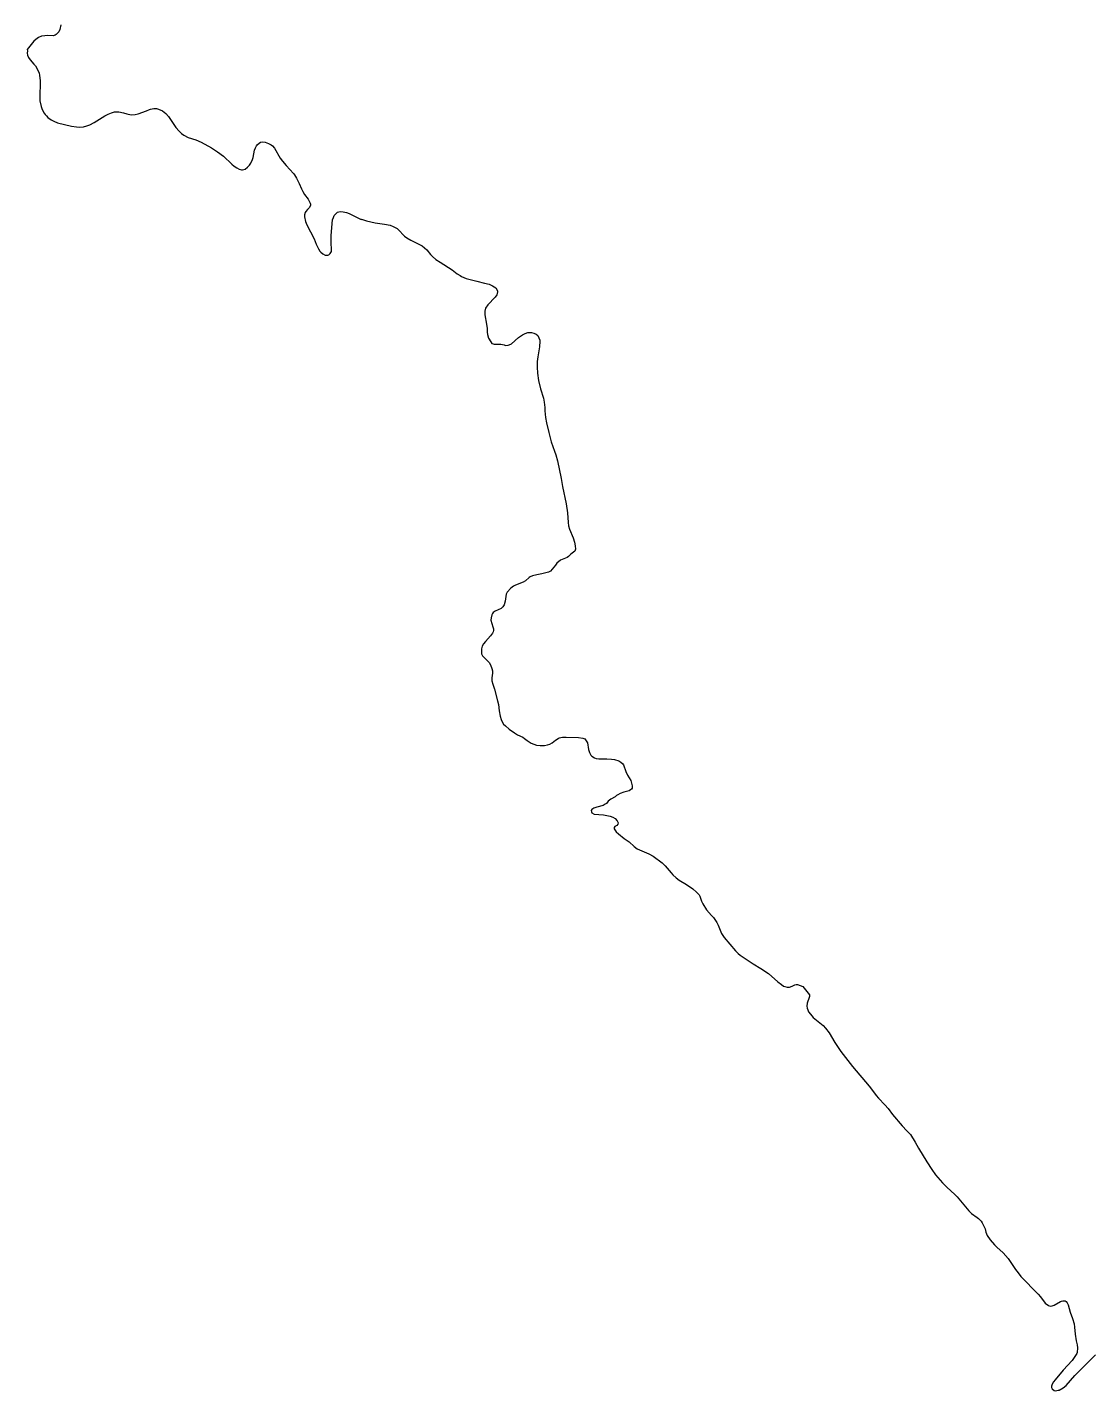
# Model space of a CAD drawing. Extents: x 0 to 800, y 146 to 730.
# Drawn here: x 365.62 to 388.38, y 598.88 to 628.11 of the extents above; entities that cross this region are included whole.
import ezdxf

# ---------------------------------------------------------------- set-up
doc = ezdxf.new("R2010")
doc.units = 0
doc.layers.get('0').update_dxf_attribs({"linetype": 'CONTINUOUS'})

msp = doc.modelspace()

# ---------------------------------------------------------------- linework, layer by layer
at = {"color": 3}
msp.add_lwpolyline([(366.34375, 628.1625), (366.321875, 628.0625), (366.3, 628.009375), (366.246875, 627.95625), (366.225, 627.94375), (366.178125, 627.928125), (366.06875, 627.93125), (366, 627.928125), (365.93125, 627.915625), (365.8625, 627.8875), (365.80625, 627.85), (365.7625, 627.8125), (365.625, 627.63125), (365.628125, 627.603125), (365.625, 627.55625), (365.63125, 627.509375), (365.653125, 627.459375), (365.684375, 627.4125), (365.76875, 627.321875), (365.803125, 627.28125), (365.846875, 627.203125), (365.878125, 627.128125), (365.8875, 627.084375), (365.9, 626.9625), (365.903125, 626.89375), (365.89375, 626.6625), (365.896875, 626.534375), (365.921875, 626.409375), (365.946875, 626.34375), (365.984375, 626.271875), (366.009375, 626.2375), (366.034375, 626.209375), (366.065625, 626.178125), (366.1375, 626.128125), (366.19375, 626.09375), (366.275, 626.0625), (366.571875, 625.990625), (366.678125, 625.975), (366.740625, 625.971875), (366.83125, 625.978125), (366.9, 625.99375), (366.965625, 626.01875), (367.05625, 626.06875), (367.290625, 626.2125), (367.359375, 626.25), (367.428125, 626.278125), (367.496875, 626.296875), (367.54375, 626.3), (367.590625, 626.296875), (367.6875, 626.275), (367.759375, 626.253125), (367.853125, 626.234375), (367.940625, 626.240625), (368.003125, 626.25625), (368.178125, 626.31875), (368.24375, 626.346875), (368.26875, 626.353125), (368.3375, 626.365625), (368.39375, 626.365625), (368.440625, 626.35625), (368.525, 626.321875), (368.596875, 626.2625), (368.653125, 626.196875), (368.8125, 625.9625), (368.878125, 625.88125), (368.928125, 625.834375), (368.984375, 625.796875), (369.075, 625.75), (369.240625, 625.69375), (369.353125, 625.64375), (369.575, 625.525), (369.70625, 625.440625), (369.834375, 625.34375), (370.0125, 625.175), (370.0625, 625.134375), (370.11875, 625.096875), (370.16875, 625.06875), (370.21875, 625.05625), (370.240625, 625.053125), (370.296875, 625.071875), (370.34375, 625.109375), (370.390625, 625.15625), (370.41875, 625.196875), (370.453125, 625.278125), (370.46875, 625.321875), (370.5, 625.475), (370.515625, 625.525), (370.5375, 625.565625), (370.55625, 625.5875), (370.6, 625.628125), (370.625, 625.64375), (370.675, 625.653125), (370.725, 625.646875), (370.8, 625.621875), (370.853125, 625.590625), (370.88125, 625.56875), (370.921875, 625.521875), (371.05, 625.303125), (371.096875, 625.2375), (371.175, 625.146875), (371.25625, 625.0625), (371.33125, 624.975), (371.35625, 624.94375), (371.396875, 624.878125), (371.45625, 624.7625), (371.50625, 624.64375), (371.53125, 624.590625), (371.571875, 624.525), (371.64375, 624.428125), (371.690625, 624.3375), (371.696875, 624.31875), (371.7, 624.29375), (371.675, 624.246875), (371.63125, 624.203125), (371.596875, 624.159375), (371.584375, 624.140625), (371.56875, 624.090625), (371.56875, 624.046875), (371.5875, 623.95), (371.615625, 623.875), (371.775, 623.571875), (371.815625, 623.4625), (371.86875, 623.3625), (371.9, 623.3125), (371.91875, 623.290625), (371.9625, 623.253125), (372.009375, 623.228125), (372.065625, 623.225), (372.090625, 623.23125), (372.121875, 623.2625), (372.14375, 623.303125), (372.146875, 623.33125), (372.1375, 623.50625), (372.1375, 623.640625), (372.159375, 623.903125), (372.16875, 623.98125), (372.1875, 624.03125), (372.20625, 624.071875), (372.240625, 624.109375), (372.278125, 624.14375), (372.303125, 624.15625), (372.35, 624.1625), (372.39375, 624.15625), (372.471875, 624.1375), (372.528125, 624.115625), (372.765625, 624), (372.784375, 623.990625), (372.79375, 623.996875), (372.896875, 623.959375), (373.084375, 623.91875), (373.284375, 623.8875), (373.40625, 623.865625), (373.46875, 623.840625), (373.553125, 623.79375), (373.575, 623.778125), (373.7125, 623.634375), (373.759375, 623.596875), (373.846875, 623.54375), (373.990625, 623.478125), (374.090625, 623.425), (374.14375, 623.384375), (374.190625, 623.3375), (374.26875, 623.2375), (374.309375, 623.19375), (374.384375, 623.13125), (374.475, 623.078125), (374.73125, 622.9125), (374.840625, 622.828125), (374.903125, 622.7875), (374.9375, 622.765625), (375.0375, 622.721875), (375.265625, 622.665625), (375.428125, 622.628125), (375.528125, 622.6), (375.596875, 622.56875), (375.66875, 622.521875), (375.7, 622.478125), (375.703125, 622.45), (375.7, 622.3875), (375.690625, 622.375), (375.65625, 622.321875), (375.496875, 622.159375), (375.45, 622.090625), (375.4375, 622.021875), (375.4375, 621.94375), (375.46875, 621.74375), (375.48125, 621.653125), (375.484375, 621.571875), (375.490625, 621.521875), (375.515625, 621.446875), (375.559375, 621.36875), (375.5875, 621.334375), (375.6125, 621.321875), (375.6375, 621.315625), (375.73125, 621.31875), (375.778125, 621.315625), (375.846875, 621.3), (375.878125, 621.2875), (375.93125, 621.29375), (375.959375, 621.3), (376.009375, 621.325), (376.159375, 621.4625), (376.24375, 621.51875), (376.3, 621.546875), (376.35625, 621.565625), (376.384375, 621.56875), (376.4375, 621.565625), (376.484375, 621.553125), (376.53125, 621.53125), (376.56875, 621.5), (376.59375, 621.45625), (376.6125, 621.40625), (376.615625, 621.38125), (376.60625, 621.2625), (376.56875, 621.046875), (376.55625, 620.946875), (376.55625, 620.825), (376.5625, 620.69375), (376.5875, 620.5375), (376.628125, 620.35625), (376.69375, 620.1625), (376.709375, 620.075), (376.721875, 619.959375), (376.721875, 619.8875), (376.7375, 619.74375), (376.759375, 619.63125), (376.80625, 619.425), (376.85625, 619.221875), (376.928125, 619.021875), (376.953125, 618.946875), (376.990625, 618.815625), (377.071875, 618.434375), (377.096875, 618.265625), (377.178125, 617.89375), (377.20625, 617.703125), (377.21875, 617.496875), (377.23125, 617.425), (377.246875, 617.35), (377.325, 617.1625), (377.35625, 617.071875), (377.371875, 616.996875), (377.378125, 616.925), (377.371875, 616.9), (377.3625, 616.878125), (377.28125, 616.815625), (377.225, 616.765625), (377.196875, 616.746875), (377.125, 616.71875), (377.059375, 616.6875), (376.98125, 616.625), (376.946875, 616.578125), (376.84375, 616.453125), (376.8, 616.428125), (376.65625, 616.39375), (376.55, 616.375), (376.453125, 616.35), (376.409375, 616.33125), (376.384375, 616.315625), (376.309375, 616.24375), (376.25625, 616.21875), (376.090625, 616.153125), (376.046875, 616.128125), (375.990625, 616.084375), (375.915625, 616), (375.89375, 615.959375), (375.86875, 615.80625), (375.846875, 615.728125), (375.821875, 615.684375), (375.7875, 615.653125), (375.653125, 615.590625), (375.6125, 615.565625), (375.596875, 615.54375), (375.5875, 615.51875), (375.56875, 615.45), (375.5625, 615.403125), (375.60625, 615.259375), (375.61875, 615.2125), (375.61875, 615.18125), (375.609375, 615.153125), (375.596875, 615.125), (375.553125, 615.0625), (375.446875, 614.946875), (375.40625, 614.89375), (375.378125, 614.840625), (375.365625, 614.7875), (375.359375, 614.734375), (375.359375, 614.70625), (375.365625, 614.68125), (375.3875, 614.6375), (375.403125, 614.615625), (375.475, 614.546875), (375.528125, 614.490625), (375.55625, 614.44375), (375.584375, 614.36875), (375.596875, 614.3125), (375.596875, 614.2625), (375.58125, 614.1625), (375.5875, 614.1), (375.603125, 614.028125), (375.640625, 613.91875), (375.70625, 613.675), (375.725, 613.590625), (375.740625, 613.459375), (375.7625, 613.340625), (375.784375, 613.26875), (375.809375, 613.221875), (375.8375, 613.175), (375.875, 613.134375), (375.959375, 613.065625), (376.071875, 612.984375), (376.1375, 612.94375), (376.25, 612.890625), (376.2875, 612.865625), (376.34375, 612.81875), (376.384375, 612.790625), (376.428125, 612.765625), (376.54375, 612.725), (376.621875, 612.715625), (376.715625, 612.715625), (376.778125, 612.728125), (376.828125, 612.746875), (376.875, 612.775), (376.95, 612.83125), (377.003125, 612.865625), (377.03125, 612.878125), (377.1, 612.89375), (377.175, 612.896875), (377.440625, 612.884375), (377.534375, 612.875), (377.578125, 612.859375), (377.609375, 612.815625), (377.634375, 612.76875), (377.659375, 612.628125), (377.68125, 612.565625), (377.709375, 612.50625), (377.73125, 612.484375), (377.7875, 612.45), (377.81875, 612.4375), (377.878125, 612.428125), (378.046875, 612.43125), (378.146875, 612.421875), (378.215625, 612.4125), (378.30625, 612.3875), (378.353125, 612.359375), (378.39375, 612.321875), (378.409375, 612.296875), (378.459375, 612.15625), (378.490625, 612.08125), (378.5625, 611.9625), (378.58125, 611.90625), (378.59375, 611.85), (378.590625, 611.803125), (378.578125, 611.78125), (378.55625, 611.7625), (378.525, 611.74375), (378.4125, 611.7125), (378.3375, 611.684375), (378.2875, 611.659375), (378.259375, 611.640625), (378.228125, 611.615625), (378.134375, 611.565625), (378.078125, 611.521875), (378.040625, 611.475), (378.015625, 611.45625), (377.96875, 611.43125), (377.8375, 611.39375), (377.771875, 611.36875), (377.728125, 611.340625), (377.715625, 611.31875), (377.71875, 611.29375), (377.728125, 611.26875), (377.775, 611.240625), (377.978125, 611.228125), (378.11875, 611.196875), (378.178125, 611.18125), (378.228125, 611.146875), (378.26875, 611.103125), (378.290625, 611.05625), (378.2875, 611.028125), (378.265625, 611.003125), (378.221875, 610.975), (378.20625, 610.95625), (378.209375, 610.928125), (378.221875, 610.90625), (378.253125, 610.865625), (378.3, 610.81875), (378.41875, 610.71875), (378.525, 610.646875), (378.6375, 610.546875), (378.703125, 610.5), (378.753125, 610.475), (378.953125, 610.390625), (379.04375, 610.340625), (379.234375, 610.203125), (379.303125, 610.1375), (379.428125, 609.984375), (379.465625, 609.940625), (379.534375, 609.88125), (379.6, 609.83125), (379.759375, 609.7375), (379.890625, 609.640625), (379.971875, 609.56875), (380.028125, 609.5125), (380.04375, 609.4875), (380.08125, 609.38125), (380.109375, 609.31875), (380.184375, 609.190625), (380.296875, 609.071875), (380.3375, 609.028125), (380.409375, 608.91875), (380.4375, 608.8625), (380.50625, 608.684375), (380.5625, 608.6), (380.809375, 608.3125), (380.8625, 608.259375), (380.909375, 608.221875), (381.1875, 608.0375), (381.353125, 607.9375), (381.515625, 607.825), (381.7125, 607.65), (381.790625, 607.59375), (381.8375, 607.559375), (381.865625, 607.546875), (381.9125, 607.53125), (381.965625, 607.53125), (382.025, 607.553125), (382.078125, 607.5875), (382.10625, 607.59375), (382.140625, 607.59375), (382.25, 607.55), (382.39375, 607.36875), (382.396875, 607.334375), (382.390625, 607.315625), (382.34375, 607.190625), (382.334375, 607.125), (382.34375, 607.08125), (382.35625, 607.046875), (382.375, 607.009375), (382.4125, 606.95625), (382.475, 606.8875), (382.6875, 606.715625), (382.740625, 606.659375), (382.8125, 606.55625), (382.934375, 606.35), (383.065625, 606.15625), (383.31875, 605.834375), (383.675, 605.409375), (383.746875, 605.31875), (383.821875, 605.215625), (383.875, 605.153125), (384.0125, 605.009375), (384.08125, 604.93125), (384.171875, 604.80625), (384.384375, 604.559375), (384.484375, 604.45625), (384.55625, 604.375), (384.659375, 604.209375), (384.73125, 604.08125), (384.90625, 603.7875), (385.015625, 603.625), (385.096875, 603.509375), (385.246875, 603.3375), (385.3375, 603.246875), (385.509375, 603.090625), (385.5625, 603.0375), (385.809375, 602.7375), (385.865625, 602.684375), (385.990625, 602.596875), (386.01875, 602.575), (386.071875, 602.51875), (386.09375, 602.48125), (386.1625, 602.35625), (386.178125, 602.28125), (386.20625, 602.209375), (386.26875, 602.121875), (386.359375, 602.009375), (386.409375, 601.959375), (386.546875, 601.8375), (386.65, 601.721875), (386.809375, 601.484375), (386.865625, 601.409375), (386.928125, 601.334375), (387.296875, 600.953125), (387.34375, 600.9), (387.44375, 600.759375), (387.515625, 600.709375), (387.55625, 600.696875), (387.596875, 600.703125), (387.640625, 600.71875), (387.778125, 600.796875), (387.8, 600.803125), (387.828125, 600.809375), (387.878125, 600.809375), (387.896875, 600.796875), (387.91875, 600.771875), (387.940625, 600.728125), (387.98125, 600.565625), (388.034375, 600.43125), (388.065625, 600.315625), (388.078125, 600.24375), (388.0875, 600.1), (388.1125, 599.953125), (388.134375, 599.865625), (388.1375, 599.80625), (388.134375, 599.70625), (388.125, 599.684375), (388.084375, 599.615625), (388.025, 599.534375), (387.834375, 599.321875), (387.6625, 599.11875), (387.625, 599.071875), (387.596875, 599.025), (387.58125, 598.98125), (387.584375, 598.953125), (387.59375, 598.925), (387.640625, 598.8875), (387.66875, 598.884375), (387.721875, 598.89375), (387.75, 598.9), (387.83125, 598.946875), (387.89375, 598.996875), (388.084375, 599.209375), (388.528125, 599.65625)], dxfattribs=at)

doc.saveas('drawing.dxf')
